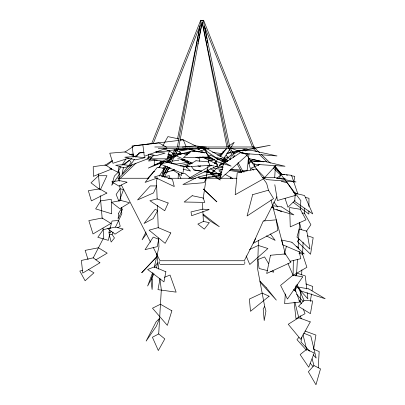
<?xml version="1.0" encoding="UTF-8"?>
<svg xmlns="http://www.w3.org/2000/svg" width="405" height="405" viewBox="0 0 405 405"><rect width="100%" height="100%" fill="white"/><g stroke="black" fill="none" stroke-linecap="round" stroke-linejoin="round"><path stroke-width="0.61" d="M308.888 210.954L308.868 214.113L293.038 202.146M308.919 206.525L308.975 198.308L305.446 197.402M154.315 160.137L154.244 164.921L161.332 162.668M181.592 172.565L181.546 175.573L173.137 170.211M293.352 260.385L293.088 275.324L306.889 267.305L302.565 254.208L298.941 253.191M258.451 240.317L257.575 268.723L264.678 306.469L265.933 311.06L264.217 320.563L263.189 308.919L264.678 306.469M178.144 178.372L178.367 173.335M300.434 302.034L300.94 290.694M301.639 274.939L301.867 269.902M302.54 254.78L303.102 242.175M304.368 213.825L304.621 208.155M295.559 291.565L295.888 285.884M296.475 275.78L297.427 259.362M298.09 248.002L299.553 222.745M300.323 209.486L300.839 200.647L274.55 166.131M158.704 333.933L152.412 337.254L158.325 350.543L164.81 338.914L158.704 333.933L161.311 289.808L159.894 278.549M318.229 367.765L319.18 351.555L313.5 349.166M274.691 177.425L275.466 165.721M285.312 293.888L284.649 303.679L299.882 302.059L295.604 290.77L293.438 289.691M249.075 153.622L247.085 170.713L242.16 170.221M254.401 167.149L254.877 163.595M203.138 198.835L208.084 165.437M208.54 162.344L209.182 158.016L203.502 147.526L197.711 149.506M301.796 337.011L300.996 341.972L309.658 351.16M310.296 301.401L311.526 293.924M312.042 290.81L312.761 286.451L305.891 283.915M313.667 348.771L315.93 335.067L305.056 331.052M159.535 261.665L159.535 263.741M244.792 263.741L244.792 261.665M293.746 182.412L294.769 176.322L291.16 175.755M177.339 147.035L201.082 20.382L202.404 20.513L201.082 20.382M178.706 147.44L202.242 21.885M159.965 279.096L157.985 289.651L176.14 292.142L170.029 275.066L164.435 277.303M151.84 277.896L151.1 281.677L152.108 289.504L152.715 279.916L151.84 277.896L152.953 273.021M177.491 139.006L199.954 25.94M197.782 44.145L198.03 42.91M198.273 41.674L199.255 36.723M199.503 35.488L202.085 22.498M123.444 167.422L122.113 173.953L128.147 166.232M110.155 231.862L108.348 240.352L97.828 237.284L103.143 229.817L110.449 227.787M230.43 159.443L231.488 154.558L223.312 162.208M220.148 178.539L223.423 163.757L241.066 152.275L248.179 154.229L220.953 178.321M154.345 266.925L158.942 246.812L158.613 238.024M167.331 159.231L169.3 150.964L163.686 148.802M213.288 169.786L212.858 171.593L214.549 170.773M214.863 163.164L215.288 161.357L216.472 160.972M279.607 178.357L280.625 174.109L291.549 175.314L297.908 194.117M109.578 230.055L108.743 233.067L111.36 231.523M109.907 228.85L112.069 221.014L118.63 220.497L120.245 226.263L117.632 227.812M156.34 268.024L157.889 262.592L155.166 265.867L154.518 267.599M284.158 254.426L286.517 246.113M222.188 161.666L223.687 160.517L224.75 156.922M295.741 275.937L296.637 273L305.289 275.942L306.752 288.942M161.656 176.443L164.339 168.364L157.398 167.295L145.101 182.387L157.52 177.927M159.691 166.89L161.185 162.734M119.328 201.082L123.5 189.555L120.052 188.776L116.139 194.44L118.888 201.103M152.579 272.788L147.628 286.046L154.027 273.826M151.556 143.937L200.708 20.25L201.366 20.513M153.232 143.562L200.156 25.474M100.263 189.93L106.955 175.724L98.557 175.724L91.009 182.827L99.286 189.186M112.053 234.419L109.213 234.642L111.157 242.043L114.448 238.003L112.053 234.419L113.111 232.181M115.486 227.149L121.824 213.734L121.373 207.431M162.901 176.98L167.857 166.83M169.786 162.881L176.944 148.22M164.314 177.284L168.981 167.731M171.178 163.235L178.463 148.21M146.028 231.994L142.094 239.841L146.337 233.928M255.752 238.297L244.291 260.739L160.036 260.739L153.161 247.273M264.637 220.902L276.959 196.774M162.638 173.122L166.065 166.48M170.92 157.069L174.631 149.87M162.648 176.16L167.574 166.607M93.196 257.939L103.791 237.472L102.997 228.101M171.386 162.997L176.869 164.076L187.566 162.344L188.143 161.256M162.825 145.851L167.893 136.612L179.01 138.966M120.963 166.845L117.642 172.125L109.775 168.105M121.961 165.26L125.94 158.927M201.958 20.513L203.254 20.382L201.862 20.645M221.241 162.871L217.915 168.151L216.402 161.919M222.239 161.286L234.211 142.271L227.772 146.742M157.823 178.205L156.452 180.276L157.155 199.108M159.195 176.129L165.706 166.293M168.105 162.668L172.221 156.452L191.104 151.262M306.393 231.29L310.888 224.729L304.398 213.121L301.993 213.121M113.562 182.716L111.745 185.282L114.387 176.099L118.832 171.629L119.738 173.988L114.286 181.688M134.455 159.393L130.076 165.569L148.357 158.593L148.346 154.219M136.277 156.826L139.193 152.71L144.074 152.513M214.589 163.25L216.412 160.78M219.692 156.33L222.973 151.885L226.663 148.756M217.915 159.894L218.675 158.881M220.568 156.355L226.633 148.26M128.901 165.27L131.164 162.375L129.357 160.299L123.925 165.053M294.192 290.552L297.356 286.851M298.946 337.319L296.966 339.633L306.519 350.345M147.83 178.256L153.541 171.7L154.649 171.345M313.936 365.518L308.372 371.785L315.961 384.75L320.512 368.864L313.936 365.518L312.118 358.85M158.74 167.68L161.646 164.44M162.476 163.519L164.552 161.205M303.952 300.338L298.5 306.393L310.422 313.667L312.64 300.95L303.952 300.338L296.966 284.229M299.315 239.163L297.255 241.441L310.559 254.259L313.186 237.603L307.456 235.842M264.855 177.43L275.84 165.458M154.052 155.054L148.503 161.018L157.292 160.183M156.608 152.305L157.464 151.389M248.397 163.893L252.563 159.413L263.918 161.848M258.051 165.574L258.886 164.678M253.646 147.319L254.234 146.985L254.816 147.319M218.275 175.436L221.854 171.902M295.042 200.389L287.985 207.238L285.029 198.308M119.708 178.408L118.645 177.957L132.151 164.886M120.518 178.119L135.938 163.19M199.493 178.033L197.969 177.01L210.595 174.109L216.503 168.586M219.226 166.035L222.406 163.058M276.817 178.473L280.584 175.092M165.837 171.467L163.428 173.461L165.21 172.854M167.285 170.272L170.181 167.888M306.646 349.348L300.12 354.588L308.721 367.254L314.209 353.064L306.646 349.348L302.996 334.682M106.338 165.706L112.251 161.023M217.196 165.498L215.698 166.647L190.846 178.321M162.678 168.252L165.655 165.994M120.098 166.652L118.554 167.716L119.495 180.954M122.669 164.891L131.924 158.532M134.495 156.77L140.155 152.882L143.876 152.639M252.928 148.265L253.231 148.063L252.928 148.265L256.557 151.774M104.9 165.432L112.256 160.527M124.861 152.123L134.318 145.82L178.99 140.403M171.826 158.395L166.566 161.838L170.854 161.276M173.932 157.019L176.033 155.641M177.086 154.953L180.245 152.882M186.032 149.096L187.606 148.063M188.821 178.352L211.602 165.108M95.828 259.868L107.198 253.155L98.455 247.779L85.146 250.361L88.057 259.645M264.541 178.22L235.183 194.729L237.203 172.854L256.461 168.936L264.652 177.466M221.748 172.267L218.543 174.059L210.443 168.596M217.703 178.463L220.907 176.671M172.449 157.955L169.305 159.676L148.25 168.11L172.135 156.588L178.21 154.806M173.497 157.383L176.636 155.667M222.249 169.199L218.933 170.93L221.677 172.439M203.376 221.439L197.858 224.086L204.312 229.119L209.36 222.634L203.376 221.439L202.89 211.354M249.419 249.556L258.294 245.435L267.902 248.533L249.784 264.505L246.134 255.894M189.312 166.141L186.508 167.386L185.789 166.384M171.735 170.976L174.626 169.746M187.328 164.319L189.636 163.331L182.65 159.448M259.868 164.42L251.176 168.121L253.646 170.09M233.219 153.859L238.996 151.541M240.727 150.847L244.772 149.222L245.288 151.019M202.93 20.513L203.588 20.25L254.132 147.455M245.774 153.743L246.923 153.298M215.055 163.797L216.781 163.139M221.96 161.17L223.687 160.517M135.321 157.003L137.062 156.36M166.971 148.002L144.317 156.34L142.849 144.656L158.826 142.849L166.465 147.172M162.238 161.023L159.995 161.838L162.623 163.514M208.985 148.053L198.389 151.814L189.424 149.177M217.601 155.292L222.31 153.622L212.524 152.437M164.141 172.93L165.301 172.525M166.46 172.12L168.202 171.512M194.815 150.493L192.461 151.278M166.394 172.449L174.12 169.816M183.03 166.779L187.778 165.159M147.82 157.322L153.804 155.307M203.669 177.557L201.128 178.418L221.135 175.795M129.084 158.061L112.965 163.266L109.755 153.196L125.155 151.931L134.46 156.33L132.668 156.907M186.487 153.206L190.669 151.855M224.167 158.492L228.309 157.16M180.043 165.918L188.406 163.579L192.178 163.296M226.871 153.318L230.308 152.376M82.762 270.262L79.82 271.046L85.116 280.771L93.935 272.838L88.543 269.639M214.868 159.767L209.557 160.901M290.031 261.301L300.829 258.684L299.128 251.414M164.035 168.885L165.22 168.607M166.404 168.333L167.584 168.055M219.839 164.612L221.044 164.334L223.439 164.749M185.692 149.703L179.567 150.984L180.888 154.376M189.975 148.807L193.038 148.164M197.321 147.268L199.159 146.888M167.65 157.353L170.672 157.322M186.639 161.798L187.849 161.549L188.411 163.149M163.954 176.777L169.371 175.689L169.887 178.109M120.882 200.47L111.608 202.313L119.85 208.722L129.635 202.753L120.882 200.47L119.809 185.369M182.528 160.35L183.718 160.127M232.151 152.047L270.272 145.268L242.2 150.908M226.947 153.429L231.22 152.72M232.44 152.518L239.152 151.409M208.99 160.345L214.584 159.509M129.484 154.467L133.174 154.011M172.079 161.119L178.813 160.238M181.263 159.919L184.938 159.438M183.571 166.728L186.7 166.323M180.235 140.251L183.333 139.877L195.762 146.002M204.287 177.481L206.747 177.193M207.983 177.046L210.443 176.752M211.673 176.605L213.521 176.388M215.369 176.17L216.599 176.023M130.324 154.74L133.417 154.386M148.088 144.15L132.106 145.957L133.498 157.029M182.255 147.066L195.483 145.861L206.494 147.192M167.878 150.564L176.529 149.789M177.765 149.678L186.416 148.903M200.698 152.477L203.219 152.25M218.411 175.836L220.735 175.674M155.657 151.86L169.3 150.964L174.109 154.016M174.55 153.738L172.687 153.814L174.327 154.558M175.79 153.687L180.134 153.505M181.374 153.454L189.444 153.12M209.831 157.044L183.414 157.682L191.393 150.954L206.342 152.771L208.666 155.616M154.771 146.985L254.234 146.985M158.259 148.331L188.674 148.331M202.151 148.331L247.273 148.331M181.364 173.522L184.964 173.522L190.137 177.835M148.822 178.256L117.911 178.256L119.343 181.06M156.3 178.256L157.545 178.256M168.009 178.256L195.934 178.256M199.67 178.256L236.935 178.256M263.564 178.256L264.779 178.256M276.858 178.256L285.267 178.256M160.036 264.667L244.291 264.667M168.222 158.836L150.052 158.816L170.166 162.759M170.105 158.841L171.983 158.841M177.623 158.851L179.501 158.851L187.566 162.344M148.078 157.55L151.789 157.768M243.121 153.434L241.866 153.343L237.016 150.589L252.158 150.508L277.005 155.94L244.377 153.53M215.465 166.47L216.69 166.577M221.591 166.987L222.816 167.088M197.331 157.196L203.442 157.717M146.98 158.871L150.701 159.231M231.078 169.113L240.929 170.095M167.574 156.138L172.484 156.654L168.024 154.467M155.945 152.067L165.068 153.125L155.687 155.758L149.678 154.022M202.449 156.968L212.114 158.244M222.568 169.543L213.921 168.338L213.314 167.488M229.357 170.495L241.709 172.221M191.332 166.364L193.894 169.913L201.675 171.037M214.711 159.459L203.021 157.677L200.622 157.003M222.097 160.582L227.635 161.423M281.526 174.246L284.538 174.717M286.34 175L287.545 175.188M201.103 171.31L193.894 169.913M204.155 171.786L221.257 174.459M230.156 169.523L241.846 171.517M243.076 171.725L244.306 171.938M210.595 174.109L220.776 175.871M205.867 171.644L221.246 174.428M255.19 161.225L258.284 161.798M217.065 159.185L218.305 159.418M222.639 160.243L227.595 161.185M228.946 148.265L228.582 148.063L233.69 157.439M248.184 159.752L257.934 161.798M180.245 139.224L183.333 139.877L186.108 146.605M261.802 161.539L262.997 161.792M248.594 158.497L262.648 161.732M209.466 164.987L214.346 166.126M215.566 166.409L217.394 166.835M218.614 167.118L222.274 167.974M267.649 270.641L259.089 268.5L257.858 259.559L264.576 256.922L268.692 263.756M270.707 271.406L273.76 272.17L272.813 270.591M183.181 169.189L190.517 171.037L185.596 166.389M281.212 181.232L287.312 182.888L295.782 195.326L277.42 200.495L274.803 184.715M185.242 147.946L188.229 148.822M216.002 158.461L226.101 161.438L220.062 158.183M207.547 156.917L210.534 157.798M187.596 154.912L182.883 153.52L175.056 155.302L192.213 163.159M195.843 157.348L199.376 158.39L199.68 161.403M172.034 155.879L167.999 154.502M296.409 246.63L298.136 247.171L298.561 248.989M168.48 154.016L172.003 155.257M303.608 333.123L310.822 336.059L316.158 358.05L313.126 354.836M230.658 147.946L246.26 154.437L266.667 183.435L268.611 190.775M271.568 207.173L273.856 208.2M276.716 209.491L281.86 211.81L281.055 210.838M197.929 165.777L200.217 166.825L200.1 165.62M204.054 157.773L217.515 164.577M219.201 165.427L223.125 167.412M248.174 161.165L250.417 162.304M174.884 149.648L180.21 152.371M266.404 235.902L275.147 240.378L270.373 233.938M298.885 300.672L300.454 301.497L301.325 303.826M206.889 151.08L200.855 147.82L198.582 149.207L199.624 149.89M224.962 174.251L232.637 178.478M293.19 191.828L296.47 193.747M168.931 167.533L169.984 168.202M200.667 150.574L204.322 152.958M189.636 148.017L190.613 148.66M231.635 150.842L235.178 153.353M248.336 162.673L249.348 163.392M254.583 147.891L259.539 152.685M261.336 154.427L270.343 163.139M273.942 166.627L282.047 174.469M259.281 154.411L266.991 161.873M273.345 168.019L280.604 175.046M190.502 162.354L191.373 163.271M222.973 151.885L223.813 152.781M225.914 155.019L230.121 159.494M296.116 285.783L307.861 298.85L307.167 292.658M193.544 150.594L194.354 151.5M199.235 156.948L200.045 157.854M296.703 294.278L303.35 301.73M310.2 363.295L313.065 366.55M273.78 202.09L277.82 206.95M275.203 166.237L281.434 174.135M168.257 156.32L169.776 158.279M187.302 160.79L189.135 163.321M173.998 149.83L175.431 151.84M176.145 152.842L176.858 153.844M295.053 192.76L295.736 193.787M230.248 148.21L234.763 156.517M238.079 162.607L243.202 172.019M237.29 164.06L241.795 172.338M178.357 173.522L180.934 178.428M121.353 184.989L150.579 242.22M287.98 263.513L293.225 275.597M204.606 26.649L252.462 147.086M303.284 309.05L305.026 313.703L295.979 318.71L294.126 302.186M248.057 160.608L250.822 170.196M300.394 315.824L301.219 318.856M271.041 199.948L285.464 254.375M294.936 302.297L298.89 318.183M299.452 222.284L301.269 229.615M203.254 20.382L229.812 147.04M202.12 21.88L228.45 147.44M204.586 27.175L206.915 38.915M207.163 40.151L207.775 43.239M228.152 145.805L228.4 147.04M202.211 22.498L227.033 147.445M156.75 253.54L158.714 269.173M98.385 173.735L99.711 189.353M100.243 195.605L102.202 218.725M202.495 203.163L202.799 209.466M157.393 205.386L158.239 227.98M289.813 212.539L289.656 207.552L300.333 209.294L305.972 219.829L290.253 226.881L289.848 213.789M230.809 176.919L230.82 178.696M295.255 193.317L294.713 201.422L312.736 213.911L304.54 195.509L295.255 193.317M118.66 213.167L118.078 219.034L122.553 209.122L121.449 208.514L118.66 213.167M184.037 166.814L182.797 173.649L159.712 163.726L168.232 162.476L184.037 166.814M158.659 239.264L157.287 246.63L145.061 249.652L153.232 237.097L158.659 239.264M165.878 271.785L163.949 281.885L147.633 269.472L154.356 266.88L165.878 271.785M270.479 255.251L266.708 273.486L290.886 262.369L285.343 253.92L270.479 255.251M252.654 194.658L247.085 215.971L273.572 198.622L268.459 190.198L252.654 194.658M299.184 229.103L296.971 237.077L309.977 249.156L306.798 231.159L299.184 229.103M171.867 310.812L167.336 325.367L152.488 308.21L160.461 304.226L171.867 310.812M159.631 318.289L156.386 326.167L146.124 341.101L156.122 321.818L159.631 318.289M168.166 203.021L164.729 210.757L149.921 200.708L157.15 198.901L168.166 203.021M263.28 220.998L253.322 243.258L277.84 230.364L276.306 219.824L263.28 220.998M156.664 185.935L153.505 192.937L137.543 199.943L150.26 185.935L156.664 185.935M206.12 178.681L204.115 182.675L182.913 184.508L196.526 177.598L206.12 178.681M170.809 232.941L165.149 243.339L149.101 230.182L158.223 227.635L170.809 232.941M310.26 321.904L300.707 339.334L288.244 324.278L298.763 317.677L310.26 321.904M157.591 210.727L153.166 218.634L144.033 223.469L155.236 209.193L157.591 210.727M206.115 148.306L204.94 150.179L215.323 157.191L228.055 160.451L206.115 148.306M100.688 200.87L95.661 208.889L111.709 213.794L111.228 199.316L100.688 200.87M302.692 276.878L287.464 299.032L280.594 285.378L293.033 275.162L302.692 276.878M156.619 256.973L141.755 272.676L156.619 256.973M269.107 296.237L250.503 311.313L249.384 299.052L262.156 293.088L269.107 296.237M192.173 195.696L184.159 202.024L204.783 202.378L203.254 198.045L192.173 195.696M203.674 214.564L203.062 214.959L210.585 221.231L219.333 226.704L203.674 214.564M122.963 229.038L115.01 234.151L107.816 228.668L115.516 227.083L122.963 229.038M99.898 262.805L82.772 273.046L81.37 260.455L93.251 257.823L99.898 262.805M110.884 223.398L93.013 233.948L88.837 220.603L102.141 218.022L110.884 223.398M195.974 160.75L185.632 166.794L209.76 165.432L208.61 161.858L195.974 160.75M126.942 182.179L119.07 186.178L111.795 181.81L119.47 180.6L126.942 182.179M106.864 193.058L91.388 200.9L88.336 190.709L99.67 188.877L106.864 193.058M111.765 169.006L93.363 176.332L93.236 166.657L105.548 164.997L111.765 169.006M208.98 209.643L191.641 215.698L191.013 211.911L202.784 209.137L208.98 209.643M210.337 155.085L208.008 155.849L217.242 161.752L231.128 166.126L210.337 155.085M130.79 165.645L123.819 167.873L115.638 165.275L123.014 164.653L130.79 165.645M159.707 175.36L154.224 176.995L174.266 186.533L172.469 179.309L159.707 175.36M204.905 147.496L200.738 148.473L184.771 150.037L177.142 149.653L204.905 147.496M144.995 157.687L135.498 159.853L124.796 157.196L134.693 156.634L144.995 157.687M264.961 161.473L251.419 161.767L254.669 164.308L285.014 166.263L264.961 161.473M274.712 177.511L262.455 177.451L266.991 179.638L296.045 181.946L274.712 177.511M281.748 206.93L272.565 205.689L274.033 209.056L293.873 214.898L281.748 206.93M308.807 288.932L298.207 287.079L301.087 291.058L325.18 298.733L308.807 288.932M291.889 242.246L281.662 240.023L282.705 244.777L304.211 253.975L291.889 242.246M220.163 179.931L213.977 176.307L207.309 170.657L207.066 169.639L220.163 179.931M216.827 201.801L203.411 189.094L216.827 201.801M266.151 287.499L259.894 281.06L261.863 284.153L276.342 300.13L266.151 287.499"/></g></svg>
